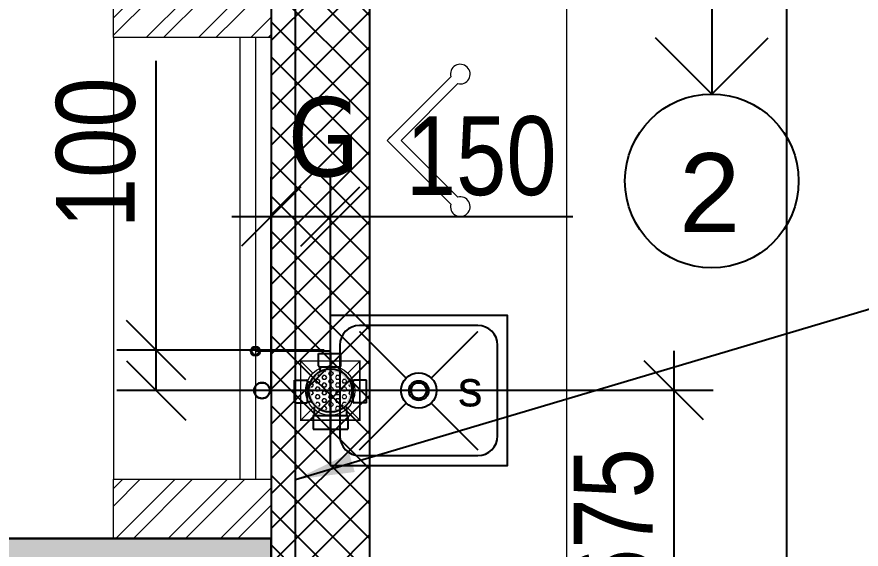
# Model space of a CAD drawing. Header units: inches. Extents: x 5899882 to 5988838, y -468923 to -96891.
# Drawn here: x 5958184 to 5960325, y -376259 to -374910 of the extents above; entities that cross this region are included whole.
import ezdxf
from ezdxf.enums import TextEntityAlignment as Align

# ---------------------------------------------------------------- set-up
doc = ezdxf.new("R2010")
doc.units = ezdxf.units.IN
doc.header["$MEASUREMENT"] = 0
doc.linetypes.add('1', pattern=[0])
doc.layers.get('Defpoints').update_dxf_attribs({"color": 8})
for name, color, linetype in [('0- SLC ARCH LAYOUT', 7, 'Continuous'), ('0- SLC DIMENSION', 7, 'Continuous'), ('0-SLC-40 MM Waste water pipe', 3, 'Continuous'), ('0-SLC-DOMESTIC LINE', 5, 'DOMESTIC_LINE'), ('0-SLC-Multi nahani trap', 6, 'Continuous'), ('0-SLC-Raised portion', 1, 'Continuous'), ('0-SLC-Toilet fixture', 5, 'Continuous')]:
    doc.layers.add(name, color=color, linetype=linetype)
for name, color, linetype, lineweight in [('0-SLC-100 mm Multi nahani trap jali', 253, 'Continuous', 13), ('ARCL-HATCH-B', 8, 'Continuous', 5), ('ARLC-COL', 8, 'Continuous', 30), ('ARLC-DOOR-W', 8, 'Continuous', 5), ('ARLC-ELE0', 8, 'Continuous', 9), ('ARLC-FURN', 8, 'Continuous', 9), ('ARLC-GAS BURNER', 8, 'Continuous', 5), ('ARLC-HATCH-C', 8, 'Continuous', 5), ('ARLC-SINK', 8, 'Continuous', 9), ('ARLC-WALL', 8, 'Continuous', 15)]:
    doc.layers.add(name, color=color, linetype=linetype, lineweight=lineweight)
doc.styles.add('ARIAL', font='tahoma.ttf')
doc.styles.get("Standard").update_dxf_attribs({"font": 'arial.ttf'})
doc.styles.add('swis cn bt', font='swissc.ttf')
doc.linetypes.add('DOMESTIC_LINE', pattern='A,0.5,-0.2,["DWS",ARIAL,S=0.1,R=0,X=-0.1,Y=-0.05],-0.25', length=0.95)
doc.dimstyles.new('SLC', dxfattribs={"dimtxt": 200, "dimasz": 150, "dimexe": 100, "dimexo": 0, "dimgap": 50, "dimtad": 1, "dimdec": 0, "dimrnd": 5, "dimzin": 1, "dimdsep": 46, "dimtxsty": 'swis cn bt', "dimblk": 'OBLIQUE', "dimcen": 60, "dimdle": 100, "dimclrd": 256, "dimclre": 256, "dimclrt": 256, "dimazin": 0, "dimtfac": 1, "dimtdec": 0, "dimtofl": 0, "dimtmove": 0, "dimatfit": 3, "dimfxl": 0.18, "dimtolj": 1, "dimtzin": 0, "dimarcsym": 0})
pattern_1 = [(45, (-5568073.500000953, 103534.9999999981), (-66.29126073623883, 66.29126073623884), []), (45, (-5568029.305827203, 103534.9999999981), (-66.29126073623883, 66.29126073623884), [])]

# ---------------------------------------------------------------- blocks, each defined once
blk = doc.blocks.new('DJK')
for p, q in [((5608908.5, -121232.5000000001), (5609026.680194846, -121350.6801948465)), ((5609090.319805154, -121350.6801948463), (5609208.5, -121232.4999999998)), ((5608908.5, -121532.5), (5609026.680194846, -121414.3198051535)), ((5609090.319805154, -121414.3198051535), (5609208.5, -121532.4999999999))]:
    blk.add_line(p, q)
for radius in [45, 25]:
    blk.add_circle((5609058.5, -121382.5000000001), radius)
at = {"layer": 'ARLC-SINK'}
for p, q in [((5608908.499999859, -121232.4999998838), (5609026.680194706, -121350.6801947302)), ((5609090.319805013, -121350.6801947302), (5609208.499999859, -121232.4999998838)), ((5608908.499999859, -121532.4999998847), (5609026.680194706, -121414.3198050374)), ((5609090.319805013, -121414.3198050374), (5609208.499999859, -121532.4999998847))]:
    blk.add_line(p, q, dxfattribs=at)
blk.add_lwpolyline([(5608833.499999859, -121572.4999998838), (5609283.499999859, -121572.4999998838), (5609283.499999859, -121192.4999998838), (5608833.499999859, -121192.4999998838)], close=True, dxfattribs=at)
blk.add_lwpolyline([(5608908.499999857, -121547.4999998838), (5609208.499999858, -121547.4999998838, 0.4142135623730948), (5609258.499999857, -121497.4999998838), (5609258.499999857, -121267.4999998838, 0.4142135623730948), (5609208.499999858, -121217.4999998838), (5608908.499999856, -121217.4999998838, 0.4142135623730948), (5608858.499999857, -121267.4999998838), (5608858.499999857, -121497.4999998838, 0.414213562373095)], format="xyb", close=True, dxfattribs=at)
for radius in [45, 25]:
    blk.add_circle((5609058.499999859, -121382.4999998838), radius, dxfattribs=at)
blk.add_text('s', height=90, dxfattribs=at).set_placement((5609157.751313711, -121422.577057063))
blk = doc.blocks.new('GAS')
at = {"layer": 'ARLC-GAS BURNER'}
for points in [[(5808683.244231747, -109247.083355071), (5808674.405396984, -109238.2445203066), (5808835.872781388, -109076.7771359021)], [(5808853.550450919, -109382.0342351813), (5808709.760736044, -109238.2445203067), (5808853.550450919, -109094.4548054319)], [(5808683.244231747, -109229.4056855422), (5808674.405396984, -109238.2445203066), (5808835.872781388, -109399.7119047111)]]:
    blk.add_lwpolyline(points, dxfattribs=at)
for centre, start, end in [((5808860.020927047, -109070.3066597753), 254.999999976598, 195.0000000364198), ((5808860.020927047, -109406.1823808379), 164.9999999651099, 105.0000000234019)]:
    blk.add_arc(centre, 24.99999999999998, start, end, dxfattribs=at)
at = {"layer": 'ARLC-GAS BURNER', "insert": (5808513.50341064, -109230.7003649414), "char_height": 200, "attachment_point": 5, "style": 'ARIAL'}
blk.add_mtext('\\A1;G', dxfattribs=at)
blk = doc.blocks.new('A$C250334D4')
at = {"layer": 'ARCL-HATCH-B'}
h = blk.add_hatch(dxfattribs=at)
h.set_pattern_fill('ANSI32', color=256, scale=250)
h.set_pattern_definition(pattern_1)
h.paths.add_polyline_path([(13644.99999904633, -17705), (13564.99999904633, -17705), (13244.99999904633, -17705), (13244.99999904633, -17855.00000000186), (13644.99999904633, -17855.00000000186)])
h = blk.add_hatch(dxfattribs=at)
h.set_pattern_fill('ANSI32', color=256, scale=250)
h.set_pattern_definition(pattern_1)
h.paths.add_polyline_path([(13644.99999904633, -18975.00000000186), (13564.99999904633, -18975.00000000186), (13244.99999904633, -18975.00000000186), (13244.99999904633, -19125), (13644.99999904633, -19125)])
at = {"layer": 'ARLC-HATCH-C', "ltscale": 0.1}
blk.add_hatch(color=256, dxfattribs=at).paths.add_polyline_path([(12894.99999904633, -19125), (12894.99999904633, -19875), (13644.99999904633, -19875), (13644.99999904633, -19125)])
at = {"layer": 'ARLC-COL'}
blk.add_lwpolyline([(13644.99999904633, -19125), (12894.99999904633, -19125), (12894.99999904633, -19875), (13644.99999904633, -19875)], close=True, dxfattribs=at)
at = {"layer": 'ARLC-DOOR-W', "ltscale": 0.1}
blk.add_line((13604.99999904633, -17855.00000000186), (13604.99999904633, -18975.00000000186), dxfattribs=at)
at = {"layer": 'ARLC-DOOR-W'}
blk.add_lwpolyline([(13644.99999904633, -17855.00000000186), (13564.99999904633, -17855.00000000186), (13564.99999904633, -18975.00000000186), (13644.99999904633, -18975.00000000186)], close=True, dxfattribs=at)
at = {"layer": 'ARLC-ELE0'}
blk.add_line((13244.99999904633, -17855.00000000186), (13244.99999904633, -18975.00000000186), dxfattribs=at)
at = {"layer": 'ARLC-FURN', "ltscale": 0.1}
blk.add_line((14394.99999904633, -19425.00000000093), (14394.99999904633, -11450.00000000559), dxfattribs=at)
at = {"layer": 'ARLC-WALL'}
for points in [[(13244.99999904633, -17705), (13644.99999904633, -17705), (13644.99999904633, -17855.00000000186), (13244.99999904633, -17855.00000000186)], [(13244.99999904633, -18975.00000000186), (13644.99999904633, -18975.00000000186), (13644.99999904633, -19125), (13244.99999904633, -19125)]]:
    blk.add_lwpolyline(points, close=True, dxfattribs=at)
at = {"layer": 'ARLC-DOOR-W'}
blk.add_blockref('GAS', (-5794735.601510619, 91122.44456353057), dxfattribs=at)
at = {"layer": 'ARLC-SINK'}
blk.add_blockref('DJK', (-5595039.421442673, 102632.4999999991), dxfattribs=at)
blk = doc.blocks.new('sink22')
at = {"color": 0}
for p, q in [((-149.9999998593703, 149.9999998837011), (-31.81980501301587, 31.81980503734667)), ((-150, 150), (-31.81980515364558, 31.81980515364558)), ((31.81980529427528, 31.81980503746308), (150.0000001406297, 149.9999998840503)), ((31.81980515364558, 31.81980515364558), (150, 150)), ((-149.9999998593703, -150.0000001161243), (-31.81980501301587, -31.81980526965344)), ((-150, -150.0000000009313), (-31.81980515364558, -31.81980515364558)), ((31.81980529427528, -31.81980526971165), (150.0000001406297, -150.0000001160661)), ((31.81980515364558, -31.81980515364558), (150, -150.0000000009313))]:
    blk.add_line(p, q, dxfattribs=at)
blk.add_lwpolyline([(-225, -190), (225, -190), (225, 190), (-225, 190)], close=True, dxfattribs=at)
blk.add_lwpolyline([(-150.000000002794, -165), (149.9999999981374, -165, 0.4142135623730948), (199.999999997206, -115), (199.999999997206, 115, 0.4142135623730948), (149.9999999981374, 165), (-150.0000000037253, 165, 0.4142135623730948), (-200.000000002794, 115), (-200.000000002794, -115, 0.414213562373095)], format="xyb", close=True, dxfattribs=at)
for centre, radius in [((1.406297087669373e-07, -1.162406988441944e-07), 45), ((0, 0), 45), ((1.406297087669373e-07, -1.162406988441944e-07), 25), ((0, 0), 25)]:
    blk.add_circle(centre, radius, dxfattribs=at)
blk = doc.blocks.new('FD COVER')
at = {"layer": '0-SLC-100 mm Multi nahani trap jali'}
h = blk.add_hatch(color=1, dxfattribs=at)
h.paths.add_polyline_path([(52.42478098189464, 6.050435e-10, 1.000000078138127), (-52.42478098084241, 6.050435e-10, 1.000000078138127)])
h.paths.add_polyline_path([(-49.71315437835783, 6.050435e-10, -1), (49.71315437941008, 6.050435e-10, -1)], flags=16)
h = blk.add_hatch(dxfattribs=at)
h.set_pattern_fill('HEX', color=1, scale=45.19377670807633, style=0)
h.set_pattern_definition([(0, (-4759.383808100866, 4380.385599033102), (0, 9.784739682974397), [5.649222088509541, -11.29844417701908]), (120, (-4759.383808100866, 4380.385599033102), (-8.473833134873521, -4.892369841487196), [5.649222088509535, -11.29844417701907]), (59.99999999999999, (-4753.734586012357, 4380.385599033102), (-8.473833134873521, 4.892369841487199), [5.649222088509541, -11.29844417701908])])
h.paths.add_polyline_path([(-49.71315437888396, 0, 1), (49.71315437888396, 0, 1)])
at = {"layer": '0-SLC-100 mm Multi nahani trap jali', "color": 1, "ltscale": 3}
for p, q in [((-75, 75), (-44.19417382415895, 44.19417382415949)), ((75, 75), (44.19417382415923, 44.19417382415923)), ((-44.19417382415922, -44.19417382415922), (-75, -75)), ((44.19417382415949, -44.19417382415895), (75, -75))]:
    blk.add_line(p, q, dxfattribs=at)
at = {"layer": '0-SLC-100 mm Multi nahani trap jali', "color": 1, "ltscale": 3, "const_width": 3.75}
blk.add_lwpolyline([(-75, -75), (75, -75), (75, 75), (-75, 75)], close=True, dxfattribs=at)
at = {"layer": '0-SLC-100 mm Multi nahani trap jali', "color": 1, "ltscale": 3}
blk.add_circle((0, 0), 62.5, dxfattribs=at)
blk = doc.blocks.new('A$C52224D05')
at = {"layer": '0-SLC-Multi nahani trap', "linetype": 'Continuous'}
h = blk.add_hatch(color=256, dxfattribs=at)
h.paths.add_polyline_path([(58.08742602542043, 9.313226e-10, 1.000000078138127), (-57.91257397457957, 9.313226e-10, 1.000000078138127)])
h.paths.add_polyline_path([(-54.91257397457957, 9.313226e-10, -1), (55.08742602542042, 9.313226e-10, -1)], flags=16)
for p, q in [((-25.91600441420451, 91.37098850309849), (-25.91600441420451, 77.78655081707984)), ((31.06073977099732, 91.37098850309849), (-25.91600441420451, 91.37098850309849)), ((0, 103.7312996429391), (0, -103.7312996429391)), ((31.06073977099732, 91.37098850309849), (31.06073977099732, 77.78655081707984)), ((-25.91600441420451, 77.78655081707984), (-25.91600441420451, 60.20819780742749)), ((31.06073977099732, 77.78655081707984), (31.06073977099732, 60.20819780742749)), ((28.73515838012099, 57.88261641003192), (-23.59042301634326, 57.88261641003192)), ((-22.42763231787831, 57.88261641003192), (-22.42763231787831, 50.1803960511461)), ((27.57236768119037, 57.88261641003192), (27.57236768119037, 47.64008797379211)), ((65.49270941643043, 44.00000000046566), (73.99270941829309, 44.00000000046566)), ((73.99270941829309, 44.00000000046566), (97.79270941950381, 44.00000000046566)), ((97.79270941950381, -44), (97.79270941950381, 44.00000000046566)), ((-78.16838792851195, 26.74418604793027), (-93.74269066937269, 26.74418604793027)), ((-93.74269066937269, -30.23255813727156), (-93.74269066937269, 26.74418604793027)), ((-62.57989996718243, 26.74418604793027), (-78.16838792851195, 26.74418604793027)), ((-60.2543185763061, -27.9069767431356), (-60.2543185763061, 24.41860465379432)), ((-60.2543185763061, 23.2558139548637), (-50.5343807558529, 23.2558139548637)), ((41.11180901946499, 41.00000000046565), (62.99270941969007, 41.00000000046565)), ((62.99270941969007, -41.49999999767167), (62.99270941969007, 41.50000000093132)), ((-96.31505834776907, 0), (95.2203417411074, 0)), ((-78.16838792851195, -30.23255813727156), (-93.74269066937269, -30.23255813727156)), ((-62.57989996718243, -30.23255813727156), (-77.72195845888926, -30.23255813727156)), ((-60.2543185763061, -26.74418604420498), (-50.5343807558529, -26.74418604420498)), ((41.11180901946499, -41.00000000046565), (62.99270941969007, -41.00000000046565)), ((-25.91600441420451, -77.78655081707984), (-25.91600441420451, -60.20819780742749)), ((28.73515838012099, -57.88261641003192), (-23.59042301634326, -57.88261641003192)), ((-22.42763231787831, -57.88261641003192), (-22.42763231787831, -50.18039605068043)), ((27.57236768119037, -57.88261641003192), (27.57236768119037, -47.64008797379211)), ((31.06073977099732, -77.78655081707984), (31.06073977099732, -60.20819780742749)), ((65.49270941643043, -44), (73.99270941829309, -44)), ((73.99270941829309, -44), (97.79270941950381, -44)), ((-25.91600441420451, -91.37098850309849), (-25.91600441420451, -77.78655081707984)), ((31.06073977099732, -91.37098850309849), (31.06073977099732, -77.78655081707984)), ((31.06073977099732, -91.37098850309849), (-25.91600441420451, -91.37098850309849))]:
    blk.add_line(p, q, dxfattribs=at)
blk.add_circle((0.0874260249547661, 0), 55, dxfattribs=at)
for centre, radius, start, end in [((-23.59042301634326, 60.20819780742749), 2.325581395348836, 180, 270), ((28.73515838012099, 60.20819780742749), 2.325581395348836, 270, 0), ((65.49270941643043, 41.50000000093132), 2.5, 90, 180), ((-62.57989996718243, 24.41860465379432), 2.325581395348836, 0, 90), ((-62.57989996718243, -27.9069767431356), 2.325581395348836, 270, 0), ((65.49270941643043, -41.49999999767167), 2.5, 180, 270), ((-23.59042301634326, -60.20819780742749), 2.325581395348836, 90, 180), ((28.73515838012099, -60.20819780742749), 2.325581395348836, 0, 90)]:
    blk.add_arc(centre, radius, start, end, dxfattribs=at)
blk = doc.blocks.new('_OBLIQUE')
at = {"color": 0, "linetype": 'ByBlock'}
blk.add_line((-0.5, -0.5), (0.5, 0.5), dxfattribs=at)
blk = doc.blocks.new('*D397')
at = {"layer": '0- SLC DIMENSION', "lineweight": -2, "transparency": 16777216}
for p, q in [((5960136.5, -376631.9092889309), (5960136.5, -368456.9092889337)), ((5959078.868082939, -368556.9092889337), (5960236.5, -368556.9092889337)), ((5959078.868085954, -376531.9092889309), (5960236.5, -376531.9092889309))]:
    blk.add_line(p, q, dxfattribs=at)
at = {"layer": 'Defpoints', "color": 0, "transparency": 16777216}
for p in [(5959078.868082939, -368556.9092889337), (5960136.5, -368556.9092889337), (5959078.868085954, -376531.9092889309)]:
    blk.add_point(p, dxfattribs=at)
at = {"layer": '0- SLC DIMENSION', "lineweight": -2, "transparency": 16777216, "xscale": 150, "yscale": 150, "zscale": 150}
for p, rotation in [((5960136.5, -368556.9092889337), 90), ((5960136.5, -376531.9092889309), 270)]:
    blk.add_blockref('_OBLIQUE', p, dxfattribs=dict(at, rotation=rotation))
at = {"layer": '0- SLC DIMENSION', "transparency": 16777216, "insert": (5959983.837662337, -372544.4092889313), "char_height": 200, "attachment_point": 5, "rotation": 90, "style": 'swis cn bt'}
blk.add_mtext('\\A1;7975', dxfattribs=at)
blk = doc.blocks.new('*D399')
at = {"layer": '0- SLC DIMENSION', "lineweight": -2, "transparency": 16777216}
for p, q in [((5958828.866174783, -375856.9092889308), (5958828.866174783, -375315.5)), ((5958978.866175253, -375856.2745046025), (5958978.866175253, -375315.5)), ((5958728.866174783, -375415.5), (5958978.866175253, -375415.5)), ((5958978.866175253, -375415.5), (5959594.060980448, -375415.5))]:
    blk.add_line(p, q, dxfattribs=at)
at = {"layer": 'Defpoints', "color": 0, "transparency": 16777216}
for p in [(5958978.866175253, -375415.5), (5958828.866174783, -375856.9092889308), (5958978.866175253, -375856.2745046025)]:
    blk.add_point(p, dxfattribs=at)
at = {"layer": '0- SLC DIMENSION', "lineweight": -2, "transparency": 16777216, "xscale": 150, "yscale": 150, "zscale": 150, "rotation": 180}
blk.add_blockref('_OBLIQUE', (5958828.866174783, -375415.5), dxfattribs=at)
at = {"layer": '0- SLC DIMENSION', "lineweight": -2, "transparency": 16777216, "xscale": 150, "yscale": 150, "zscale": 150}
blk.add_blockref('_OBLIQUE', (5958978.866175253, -375415.5), dxfattribs=at)
at = {"layer": '0- SLC DIMENSION', "transparency": 16777216, "insert": (5959361.463577851, -375262.8376623376), "char_height": 200, "attachment_point": 5, "style": 'swis cn bt'}
blk.add_mtext('\\A1;150', dxfattribs=at)
blk = doc.blocks.new('*D400')
at = {"layer": '0- SLC DIMENSION', "lineweight": -2, "transparency": 16777216}
for p, q in [((5959850, -375756.2745046025), (5959850, -376631.9092889309)), ((5958978.866175253, -375856.2745046025), (5959950, -375856.2745046025)), ((5958978.997226456, -376531.9092889309), (5959950, -376531.9092889309))]:
    blk.add_line(p, q, dxfattribs=at)
at = {"layer": 'Defpoints', "color": 0, "transparency": 16777216}
for p in [(5958978.866175253, -375856.2745046025), (5958978.997226456, -376531.9092889309), (5959850, -376531.9092889309)]:
    blk.add_point(p, dxfattribs=at)
at = {"layer": '0- SLC DIMENSION', "lineweight": -2, "transparency": 16777216, "xscale": 150, "yscale": 150, "zscale": 150}
for p, rotation in [((5959850, -375856.2745046025), 90), ((5959850, -376531.9092889309), 270)]:
    blk.add_blockref('_OBLIQUE', p, dxfattribs=dict(at, rotation=rotation))
at = {"layer": '0- SLC DIMENSION', "transparency": 16777216, "insert": (5959697.337662337, -376194.0918967657), "char_height": 200, "attachment_point": 5, "rotation": 90, "style": 'swis cn bt'}
blk.add_mtext('\\A1;675', dxfattribs=at)
blk = doc.blocks.new('*D631')
at = {"layer": '0- SLC DIMENSION', "lineweight": -2, "transparency": 16777216}
for p, q in [((5958537, -375754.4327183269), (5958537, -375021.4025974036)), ((5958537, -375856.9092889308), (5958537, -375654.4327183269)), ((5958963.300069542, -375754.4327183269), (5958437, -375754.4327183269)), ((5958963.300069542, -375856.9092889308), (5958437, -375856.9092889308))]:
    blk.add_line(p, q, dxfattribs=at)
at = {"layer": 'Defpoints', "color": 0, "transparency": 16777216}
for p in [(5958963.300069542, -375754.4327183269), (5958537, -375856.9092889308), (5958963.300069542, -375856.9092889308)]:
    blk.add_point(p, dxfattribs=at)
at = {"layer": '0- SLC DIMENSION', "lineweight": -2, "transparency": 16777216, "xscale": 150, "yscale": 150, "zscale": 150}
for p, rotation in [((5958537, -375754.4327183269), 90), ((5958537, -375856.9092889308), 270)]:
    blk.add_blockref('_OBLIQUE', p, dxfattribs=dict(at, rotation=rotation))
at = {"layer": '0- SLC DIMENSION', "transparency": 16777216, "insert": (5958384.337662337, -375254), "char_height": 200, "attachment_point": 5, "rotation": 90, "style": 'swis cn bt'}
blk.add_mtext('\\A1;100', dxfattribs=at)

msp = doc.modelspace()

# ---------------------------------------------------------------- block references
at = {"layer": '0- SLC ARCH LAYOUT'}
msp.add_blockref('A$C250334D4', (5945183.866173301, -357106.90928893), dxfattribs=at)

# ---------------------------------------------------------------- next in the draw order: hatches: boundary and pattern name
at = {"layer": '0-SLC-Raised portion'}
h = msp.add_hatch(dxfattribs=at)
h.set_pattern_fill('ANSI37', color=256, scale=500, angle=360)
h.set_pattern_definition([(44.99999999999994, (5353259.684019093, 2404469.82546753), (-44.19417382415921, 44.19417382415923), []), (134.9999999999999, (5353259.684019093, 2404469.82546753), (-44.19417382415923, -44.19417382415921), [])])
h.paths.add_polyline_path([(5959078.868085954, -376531.90928893), (5959078.868082939, -368556.9092889337), (5958828.866172347, -368556.9092889356), (5958828.866175363, -376531.9092889319)])

# ---------------------------------------------------------------- next in the draw order: linework, layer by layer
at = {"layer": '0-SLC-40 MM Waste water pipe', "lineweight": 30}
for centre in [(5958805.5, -375856.9092889308), (5959202.944455477, -375856.9092889308)]:
    msp.add_circle(centre, 19.9999999994761, dxfattribs=at)
at = {"layer": '0-SLC-DOMESTIC LINE', "color": 5, "linetype": '1', "const_width": 5}
for points in [[(5958788.866172347, -377131.90928893), (5958890, -377131.90928893), (5958890, -368739.5), (5958788.866172347, -368739.5), (5959002.944730485, -368739.5)], [(5958977.944730488, -375756.9134331679), (5958788.866172347, -375756.9134331679)]]:
    msp.add_lwpolyline(points, dxfattribs=at)
at = {"layer": '0-SLC-DOMESTIC LINE', "color": 5, "linetype": '1'}
for radius in [12, 9]:
    msp.add_circle((5958788.866172347, -375756.9134331679), radius, dxfattribs=at)
at = {"layer": '0-SLC-Raised portion'}
for p, q in [((5959946.116175248, -374758.2699588761), (5959946.116175248, -375105.2699588761)), ((5959946.116175248, -375105.2699588761), (5959803.280605449, -374962.4343890764)), ((5959946.116175248, -375105.2699588761), (5960088.951745048, -374962.4343890764))]:
    msp.add_line(p, q, dxfattribs=at)
msp.add_lwpolyline([(5959078.868085954, -376531.90928893), (5959078.868082939, -368556.9092889337), (5958828.866172347, -368556.9092889356), (5958828.866175363, -376531.9092889319)], close=True, dxfattribs=at)
msp.add_circle((5959946.116175248, -375325.5430847902), 220.2731259141704, dxfattribs=at)

# ---------------------------------------------------------------- next in the draw order: block references
at = {"layer": '0-SLC-100 mm Multi nahani trap jali', "lineweight": -3, "rotation": 180}
msp.add_blockref('FD COVER', (5958978.566626097, -375857.1230969183), dxfattribs=at)
at = {"layer": '0-SLC-Multi nahani trap', "linetype": 'Continuous', "extrusion": (0, 0, -1), "xscale": -1, "zscale": -1, "rotation": 90}
msp.add_blockref('A$C52224D05', (-5958978.866175253, -375856.8218629058), dxfattribs=at)
at = {"layer": '0-SLC-Toilet fixture', "color": 140}
msp.add_blockref('sink22', (5959202.944730488, -375856.9092888148), dxfattribs=at)

# ---------------------------------------------------------------- next in the draw order: texts
at = {"layer": '0-SLC-Raised portion'}
msp.add_text('2', height=200, dxfattribs=at).set_placement((5959940.969709993, -375515.2255120835), align=Align.BOTTOM_CENTER)

# ---------------------------------------------------------------- next in the draw order: dimensions: what is measured, and where the dimension line sits
at = {"layer": '0- SLC DIMENSION', "color": 1}
for base, p1, p2, picture, middle in [((5960136.5, -368556.9092889337), (5959078.868085954, -376531.9092889309), (5959078.868082939, -368556.9092889337), '*D397', (5959983.837662337, -372544.4092889313)), ((5959850, -376531.9092889309), (5958978.866175253, -375856.2745046025), (5958978.997226456, -376531.9092889309), '*D400', (5959697.337662337, -376194.0918967657))]:
    dim = msp.add_linear_dim(base=base, p1=p1, p2=p2, angle=90, dimstyle='SLC', dxfattribs=at)
    dim.commit()
    dim.dimension.update_dxf_attribs({"geometry": picture, "text_midpoint": middle})
dim = msp.add_linear_dim(base=(5958537, -375856.9092889308), p1=(5958963.300069542, -375754.4327183269), p2=(5958963.300069542, -375856.9092889308), angle=90, dimstyle='SLC', dxfattribs=at)
dim.commit()
dim.dimension.update_dxf_attribs({"geometry": '*D631', "text_midpoint": (5958537, -375254), "dimtype": 160})
dim = msp.add_linear_dim(base=(5958978.866175253, -375415.5), p1=(5958828.866174783, -375856.9092889308), p2=(5958978.866175253, -375856.2745046025), dimstyle='SLC', dxfattribs=at)
dim.commit()
dim.dimension.update_dxf_attribs({"geometry": '*D399', "text_midpoint": (5959361.463577851, -375262.8376623376)})

# ---------------------------------------------------------------- next in the draw order: leaders
at = {"layer": '0-SLC-DOMESTIC LINE', "linetype": '1'}
msp.add_leader([(5958890, -376082.5), (5960490.491424457, -375606.9092889356), (5961169.457064246, -375606.9092889356)], dimstyle='SLC', override={"dimgap": 50, "dimtad": 0, "dimfxlon": 1}, dxfattribs=at)

doc.saveas('drawing.dxf')
